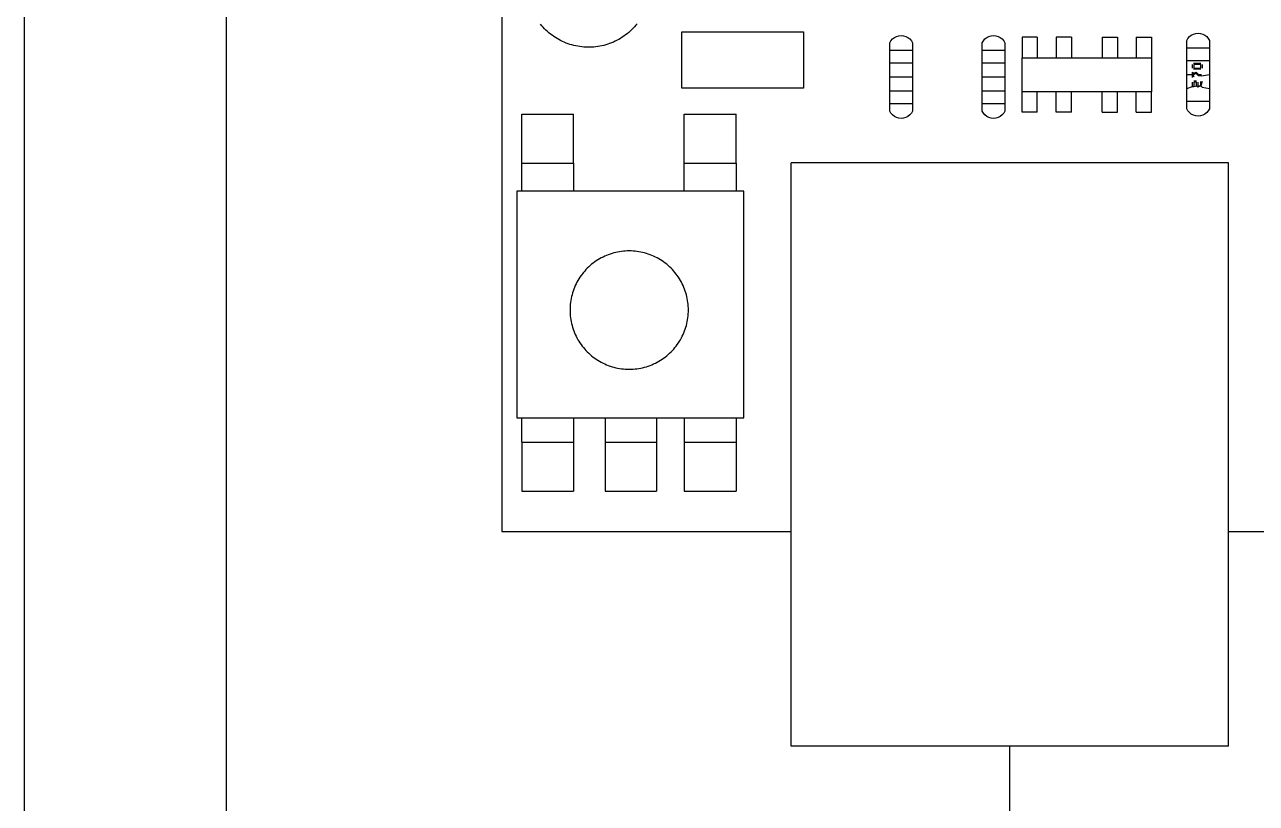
# Model space of a CAD drawing. Header units: inches. Extents: x 0 to 16.6, y 0 to 10.6.
# Drawn here: x 1.625 to 3.912, y 4.154 to 5.6 of the extents above; entities that cross this region are included whole.
import ezdxf

# ---------------------------------------------------------------- set-up
doc = ezdxf.new("R2010")
doc.units = ezdxf.units.IN
doc.header["$LTSCALE"] = 0.5
doc.header["$MEASUREMENT"] = 0
doc.layers.add('Edges', color=7, linetype='Continuous')

# ---------------------------------------------------------------- blocks, each defined once
blk = doc.blocks.new('Arduino Uno pl')
at = {"layer": 'Edges'}
for p, q in [((-31.18, 39.648), (-31.18, -26.106)), ((-26.145, -12.106), (-22.733, -12.106)), ((-26.145, -13.683), (-26.145, -12.106)), ((-22.733, -12.106), (-22.733, -13.683)), ((-20.319, -12.419), (-20.287, -12.361)), ((-20.287, -12.361), (-20.244, -12.309)), ((-20.244, -12.309), (-20.192, -12.267)), ((-20.192, -12.267), (-20.132, -12.236)), ((-20.132, -12.236), (-20.068, -12.217)), ((-20.068, -12.217), (-20.002, -12.21)), ((-20.002, -12.21), (-19.935, -12.217)), ((-19.935, -12.217), (-19.871, -12.236)), ((-19.871, -12.236), (-19.812, -12.267)), ((-19.812, -12.267), (-19.759, -12.309)), ((-19.759, -12.309), (-19.717, -12.361)), ((-19.717, -12.361), (-19.684, -12.419)), ((-17.733, -12.419), (-17.701, -12.361)), ((-17.701, -12.361), (-17.658, -12.309)), ((-17.658, -12.309), (-17.606, -12.267)), ((-17.606, -12.267), (-17.546, -12.236)), ((-17.546, -12.236), (-17.482, -12.217)), ((-17.482, -12.217), (-17.416, -12.21)), ((-17.416, -12.21), (-17.349, -12.217)), ((-17.349, -12.217), (-17.285, -12.236)), ((-17.285, -12.236), (-17.226, -12.267)), ((-17.226, -12.267), (-17.173, -12.309)), ((-17.173, -12.309), (-17.131, -12.361)), ((-17.131, -12.361), (-17.098, -12.419)), ((-16.19, -12.261), (-16.618, -12.261)), ((-16.618, -12.261), (-16.618, -12.834)), ((-16.19, -12.261), (-16.19, -12.834)), ((-15.662, -12.261), (-15.662, -12.834)), ((-15.233, -12.261), (-15.662, -12.261)), ((-15.233, -12.261), (-15.233, -12.834)), ((-14.375, -12.261), (-14.375, -12.834)), ((-14.375, -12.261), (-13.946, -12.261)), ((-13.946, -12.261), (-13.946, -12.834)), ((-13.418, -12.261), (-13.418, -12.834)), ((-13.418, -12.261), (-12.989, -12.261)), ((-12.989, -12.261), (-12.989, -12.834)), ((-12.006, -12.354), (-11.974, -12.295)), ((-12.006, -12.563), (-12.006, -12.354)), ((-11.974, -12.295), (-11.931, -12.243)), ((-11.931, -12.243), (-11.879, -12.201)), ((-11.879, -12.201), (-11.82, -12.17)), ((-11.82, -12.17), (-11.755, -12.151)), ((-11.755, -12.151), (-11.689, -12.144)), ((-11.689, -12.144), (-11.622, -12.151)), ((-11.622, -12.151), (-11.558, -12.17)), ((-11.558, -12.17), (-11.499, -12.201)), ((-11.499, -12.201), (-11.447, -12.243)), ((-11.447, -12.243), (-11.404, -12.295)), ((-11.404, -12.295), (-11.372, -12.354)), ((-11.372, -12.354), (-11.372, -12.563)), ((-20.319, -12.629), (-20.319, -12.419)), ((-19.684, -12.629), (-20.319, -12.629)), ((-20.319, -12.985), (-20.319, -12.629)), ((-19.684, -12.419), (-19.684, -12.629)), ((-19.684, -12.629), (-19.684, -12.985)), ((-17.733, -12.629), (-17.733, -12.419)), ((-17.098, -12.629), (-17.733, -12.629)), ((-17.733, -12.985), (-17.733, -12.629)), ((-17.098, -12.419), (-17.098, -12.629)), ((-17.098, -12.629), (-17.098, -12.985)), ((-11.372, -12.563), (-12.006, -12.563)), ((-12.006, -12.919), (-12.006, -12.563)), ((-11.372, -12.563), (-11.372, -12.919)), ((-20.319, -13.373), (-20.319, -12.985)), ((-19.684, -12.985), (-20.319, -12.985)), ((-19.684, -12.985), (-19.684, -13.373)), ((-17.733, -13.373), (-17.733, -12.985)), ((-17.098, -12.985), (-17.733, -12.985)), ((-17.098, -12.985), (-17.098, -13.373)), ((-16.618, -12.834), (-16.19, -12.834)), ((-16.618, -13.786), (-16.618, -12.834)), ((-16.19, -12.834), (-15.662, -12.834)), ((-15.662, -12.834), (-15.233, -12.834)), ((-15.233, -12.834), (-14.375, -12.834)), ((-14.375, -12.834), (-13.946, -12.834)), ((-13.946, -12.834), (-13.418, -12.834)), ((-13.418, -12.834), (-12.989, -12.834)), ((-12.989, -12.834), (-12.989, -13.786)), ((-11.372, -12.919), (-12.006, -12.919)), ((-12.006, -13.308), (-12.006, -12.919)), ((-11.846, -13.125), (-11.846, -13.02)), ((-11.814, -12.988), (-11.612, -12.988)), ((-11.613, -13.021), (-11.812, -13.021)), ((-11.812, -13.021), (-11.812, -13.124)), ((-11.613, -13.124), (-11.613, -13.021)), ((-11.579, -13.02), (-11.579, -13.125)), ((-11.372, -12.919), (-11.372, -13.308)), ((-20.319, -13.373), (-19.684, -13.373)), ((-20.319, -13.762), (-20.319, -13.373)), ((-19.684, -13.373), (-19.684, -13.762)), ((-17.733, -13.373), (-17.098, -13.373)), ((-17.733, -13.762), (-17.733, -13.373)), ((-17.098, -13.373), (-17.098, -13.762)), ((-12.006, -13.696), (-12.006, -13.308)), ((-12.006, -13.308), (-11.845, -13.308)), ((-11.845, -13.308), (-11.845, -13.236)), ((-11.845, -13.236), (-11.812, -13.27)), ((-11.812, -13.27), (-11.845, -13.308)), ((-11.845, -13.389), (-11.845, -13.308)), ((-11.845, -13.308), (-11.812, -13.372)), ((-11.845, -13.308), (-11.812, -13.308)), ((-11.612, -13.158), (-11.814, -13.158)), ((-11.812, -13.124), (-11.613, -13.124)), ((-11.812, -13.27), (-11.742, -13.236)), ((-11.749, -13.27), (-11.812, -13.27)), ((-11.812, -13.308), (-11.749, -13.27)), ((-11.681, -13.339), (-11.749, -13.27)), ((-11.742, -13.236), (-11.675, -13.305)), ((-11.596, -13.339), (-11.681, -13.339)), ((-11.675, -13.305), (-11.596, -13.305)), ((-11.596, -13.339), (-11.372, -13.308)), ((-11.372, -13.308), (-11.372, -13.696)), ((-22.733, -13.683), (-26.145, -13.683)), ((-20.319, -14.118), (-20.319, -13.762)), ((-20.319, -13.762), (-19.684, -13.762)), ((-19.684, -13.762), (-19.684, -14.118)), ((-17.733, -14.118), (-17.733, -13.762)), ((-17.733, -13.762), (-17.098, -13.762)), ((-17.098, -13.762), (-17.098, -14.118)), ((-16.618, -14.359), (-16.618, -13.786)), ((-16.19, -13.786), (-16.618, -13.786)), ((-16.19, -14.359), (-16.19, -13.786)), ((-15.662, -13.786), (-16.19, -13.786)), ((-15.662, -14.359), (-15.662, -13.786)), ((-15.233, -13.786), (-15.662, -13.786)), ((-15.233, -14.359), (-15.233, -13.786)), ((-14.375, -13.786), (-15.233, -13.786)), ((-14.375, -14.359), (-14.375, -13.786)), ((-13.946, -13.786), (-14.375, -13.786)), ((-13.946, -14.359), (-13.946, -13.786)), ((-13.418, -13.786), (-13.946, -13.786)), ((-13.418, -14.359), (-13.418, -13.786)), ((-12.989, -13.786), (-13.418, -13.786)), ((-12.989, -14.359), (-12.989, -13.786)), ((-12.006, -13.696), (-11.846, -13.639)), ((-12.006, -14.052), (-12.006, -13.696)), ((-11.846, -13.639), (-11.846, -13.518)), ((-11.846, -13.639), (-11.812, -13.639)), ((-11.812, -13.484), (-11.73, -13.484)), ((-11.73, -13.518), (-11.812, -13.518)), ((-11.812, -13.518), (-11.812, -13.639)), ((-11.812, -13.639), (-11.73, -13.621)), ((-11.73, -13.621), (-11.73, -13.518)), ((-11.73, -13.621), (-11.696, -13.654)), ((-11.696, -13.518), (-11.696, -13.621)), ((-11.696, -13.621), (-11.613, -13.621)), ((-11.613, -13.621), (-11.696, -13.654)), ((-11.613, -13.621), (-11.613, -13.501)), ((-11.579, -13.501), (-11.613, -13.621)), ((-11.613, -13.621), (-11.579, -13.654)), ((-11.579, -13.654), (-11.372, -13.696)), ((-11.372, -13.696), (-11.372, -14.052)), ((-20.319, -14.118), (-19.684, -14.118)), ((-20.319, -14.327), (-20.319, -14.118)), ((-19.684, -14.118), (-19.684, -14.327)), ((-17.733, -14.118), (-17.098, -14.118)), ((-17.733, -14.327), (-17.733, -14.118)), ((-17.098, -14.118), (-17.098, -14.327)), ((-12.006, -14.261), (-12.006, -14.052)), ((-12.006, -14.052), (-11.372, -14.052)), ((-11.372, -14.052), (-11.372, -14.261)), ((-30.618, -14.417), (-29.173, -14.417)), ((-30.618, -15.787), (-30.618, -14.417)), ((-29.173, -15.787), (-29.173, -14.417)), ((-26.081, -14.417), (-24.62, -14.417)), ((-26.081, -15.787), (-26.081, -14.417)), ((-24.62, -15.787), (-24.62, -14.417)), ((-20.287, -14.386), (-20.319, -14.327)), ((-20.244, -14.437), (-20.287, -14.386)), ((-20.192, -14.48), (-20.244, -14.437)), ((-20.132, -14.511), (-20.192, -14.48)), ((-19.812, -14.48), (-19.871, -14.511)), ((-19.759, -14.437), (-19.812, -14.48)), ((-19.717, -14.386), (-19.759, -14.437)), ((-19.684, -14.327), (-19.717, -14.386)), ((-17.701, -14.386), (-17.733, -14.327)), ((-17.658, -14.437), (-17.701, -14.386)), ((-17.606, -14.48), (-17.658, -14.437)), ((-17.546, -14.511), (-17.606, -14.48)), ((-17.226, -14.48), (-17.285, -14.511)), ((-17.173, -14.437), (-17.226, -14.48)), ((-17.131, -14.386), (-17.173, -14.437)), ((-17.098, -14.327), (-17.131, -14.386)), ((-16.19, -14.359), (-16.618, -14.359)), ((-15.233, -14.359), (-15.662, -14.359)), ((-14.375, -14.359), (-13.946, -14.359)), ((-13.418, -14.359), (-12.989, -14.359)), ((-11.974, -14.32), (-12.006, -14.261)), ((-11.931, -14.372), (-11.974, -14.32)), ((-11.879, -14.414), (-11.931, -14.372)), ((-11.82, -14.445), (-11.879, -14.414)), ((-11.755, -14.464), (-11.82, -14.445)), ((-11.689, -14.471), (-11.755, -14.464)), ((-11.622, -14.464), (-11.689, -14.471)), ((-11.558, -14.445), (-11.622, -14.464)), ((-11.499, -14.414), (-11.558, -14.445)), ((-11.447, -14.372), (-11.499, -14.414)), ((-11.404, -14.32), (-11.447, -14.372)), ((-11.372, -14.261), (-11.404, -14.32)), ((-20.068, -14.53), (-20.132, -14.511)), ((-20.002, -14.537), (-20.068, -14.53)), ((-19.935, -14.53), (-20.002, -14.537)), ((-19.871, -14.511), (-19.935, -14.53)), ((-17.482, -14.53), (-17.546, -14.511)), ((-17.416, -14.537), (-17.482, -14.53)), ((-17.349, -14.53), (-17.416, -14.537)), ((-17.285, -14.511), (-17.349, -14.53)), ((-30.618, -15.787), (-29.173, -15.787)), ((-30.618, -16.573), (-30.618, -15.787)), ((-29.173, -15.787), (-29.173, -16.573)), ((-26.081, -15.787), (-24.62, -15.787)), ((-26.081, -16.573), (-26.081, -15.787)), ((-24.62, -15.787), (-24.62, -16.573)), ((-10.835, -15.782), (-23.078, -15.782)), ((-23.078, -26.106), (-23.078, -15.782)), ((-10.835, -26.106), (-10.835, -15.782)), ((-30.618, -16.573), (-30.758, -16.573)), ((-30.758, -16.573), (-30.758, -22.923)), ((-29.173, -16.573), (-30.618, -16.573)), ((-26.081, -16.573), (-29.173, -16.573)), ((-24.62, -16.573), (-26.081, -16.573)), ((-24.408, -16.573), (-24.62, -16.573)), ((-24.408, -22.923), (-24.408, -16.573)), ((-30.758, -22.923), (-30.618, -22.923)), ((-30.618, -22.923), (-29.173, -22.923)), ((-30.618, -23.605), (-30.618, -22.923)), ((-29.173, -22.923), (-28.293, -22.923)), ((-29.173, -22.923), (-29.173, -23.605)), ((-28.293, -22.923), (-26.854, -22.923)), ((-28.293, -22.923), (-28.293, -23.605)), ((-26.854, -22.923), (-26.081, -22.923)), ((-26.854, -22.923), (-26.854, -23.605)), ((-26.081, -22.923), (-24.62, -22.923)), ((-26.081, -22.923), (-26.081, -23.605)), ((-24.62, -22.923), (-24.408, -22.923)), ((-24.62, -22.923), (-24.62, -23.605)), ((-30.618, -23.605), (-30.618, -24.975)), ((-30.618, -23.605), (-29.173, -23.605)), ((-29.173, -23.605), (-29.173, -24.975)), ((-28.293, -23.605), (-28.293, -24.975)), ((-28.293, -23.605), (-26.854, -23.605)), ((-26.854, -23.605), (-26.854, -24.975)), ((-26.081, -23.605), (-24.62, -23.605)), ((-26.081, -23.605), (-26.081, -24.975)), ((-24.62, -23.605), (-24.62, -24.975)), ((-30.618, -24.975), (-29.173, -24.975)), ((-28.293, -24.975), (-26.854, -24.975)), ((-26.081, -24.975), (-24.62, -24.975)), ((-31.18, -26.106), (-23.078, -26.106)), ((-23.078, -32.114), (-23.078, -26.106)), ((-10.835, -26.106), (9.603, -26.106)), ((-10.835, -32.114), (-10.835, -26.106)), ((-10.835, -32.114), (-23.078, -32.114))]:
    blk.add_line(p, q, dxfattribs=at)
blk.add_lwpolyline([(-27.396, -11.881), (-27.431, -11.925), (-27.468, -11.967), (-27.507, -12.009), (-27.547, -12.049), (-27.588, -12.088), (-27.63, -12.125), (-27.673, -12.161), (-27.718, -12.196), (-27.764, -12.229), (-27.811, -12.261), (-27.859, -12.291), (-27.907, -12.319), (-27.957, -12.346), (-28.008, -12.371), (-28.059, -12.395), (-28.111, -12.417), (-28.164, -12.437), (-28.217, -12.455), (-28.271, -12.472), (-28.326, -12.487), (-28.381, -12.5), (-28.436, -12.511), (-28.492, -12.521), (-28.548, -12.528), (-28.604, -12.534), (-28.661, -12.538), (-28.717, -12.54), (-28.774, -12.541), (-28.83, -12.539), (-28.887, -12.536), (-28.943, -12.53), (-28.999, -12.523), (-29.055, -12.514), (-29.11, -12.504), (-29.165, -12.491), (-29.22, -12.477), (-29.274, -12.46), (-29.328, -12.443), (-29.381, -12.423), (-29.433, -12.402), (-29.485, -12.378), (-29.535, -12.354), (-29.585, -12.327), (-29.634, -12.299), (-29.683, -12.27), (-29.73, -12.238), (-29.776, -12.206), (-29.821, -12.172), (-29.865, -12.136), (-29.907, -12.099), (-29.949, -12.06), (-29.989, -12.021), (-30.028, -11.98), (-30.065, -11.937), (-30.101, -11.894)], dxfattribs=at)
blk.add_lwpolyline([(-28.445, -18.466), (-28.491, -18.494), (-28.537, -18.523), (-28.581, -18.554), (-28.625, -18.586), (-28.667, -18.62), (-28.709, -18.655), (-28.749, -18.691), (-28.788, -18.729), (-28.826, -18.768), (-28.862, -18.808), (-28.897, -18.85), (-28.931, -18.892), (-28.963, -18.936), (-28.994, -18.98), (-29.023, -19.026), (-29.051, -19.072), (-29.078, -19.12), (-29.102, -19.168), (-29.126, -19.217), (-29.147, -19.267), (-29.167, -19.317), (-29.185, -19.368), (-29.202, -19.42), (-29.217, -19.472), (-29.23, -19.525), (-29.241, -19.578), (-29.251, -19.631), (-29.259, -19.685), (-29.265, -19.739), (-29.27, -19.793), (-29.272, -19.847), (-29.273, -19.901), (-29.272, -19.955), (-29.27, -20.009), (-29.265, -20.063), (-29.259, -20.117), (-29.251, -20.171), (-29.241, -20.224), (-29.23, -20.277), (-29.217, -20.33), (-29.202, -20.382), (-29.185, -20.434), (-29.167, -20.485), (-29.147, -20.535), (-29.126, -20.585), (-29.102, -20.634), (-29.078, -20.682), (-29.051, -20.73), (-29.023, -20.776), (-28.994, -20.822), (-28.963, -20.866), (-28.931, -20.91), (-28.897, -20.952), (-28.862, -20.994), (-28.826, -21.034), (-28.788, -21.073), (-28.749, -21.111), (-28.709, -21.147), (-28.667, -21.182), (-28.625, -21.216), (-28.581, -21.248), (-28.537, -21.279), (-28.491, -21.308), (-28.445, -21.336), (-28.397, -21.363), (-28.349, -21.387), (-28.3, -21.411), (-28.25, -21.432), (-28.2, -21.452), (-28.149, -21.47), (-28.097, -21.487), (-28.045, -21.502), (-27.992, -21.515), (-27.939, -21.526), (-27.886, -21.536), (-27.832, -21.544), (-27.778, -21.55), (-27.724, -21.555), (-27.67, -21.557), (-27.616, -21.558), (-27.562, -21.557), (-27.508, -21.555), (-27.453, -21.55), (-27.4, -21.544), (-27.346, -21.536), (-27.293, -21.526), (-27.24, -21.515), (-27.187, -21.502), (-27.135, -21.487), (-27.083, -21.47), (-27.032, -21.452), (-26.982, -21.432), (-26.932, -21.411), (-26.883, -21.387), (-26.835, -21.363), (-26.787, -21.336), (-26.741, -21.308), (-26.695, -21.279), (-26.651, -21.248), (-26.607, -21.216), (-26.564, -21.182), (-26.523, -21.147), (-26.483, -21.111), (-26.444, -21.073), (-26.406, -21.034), (-26.37, -20.994), (-26.335, -20.952), (-26.301, -20.91), (-26.269, -20.866), (-26.238, -20.822), (-26.208, -20.776), (-26.181, -20.73), (-26.154, -20.682), (-26.129, -20.634), (-26.106, -20.585), (-26.085, -20.535), (-26.065, -20.485), (-26.047, -20.434), (-26.03, -20.382), (-26.015, -20.33), (-26.002, -20.277), (-25.99, -20.224), (-25.981, -20.171), (-25.973, -20.117), (-25.967, -20.063), (-25.962, -20.009), (-25.959, -19.955), (-25.959, -19.901), (-25.959, -19.847), (-25.962, -19.793), (-25.967, -19.739), (-25.973, -19.685), (-25.981, -19.631), (-25.99, -19.578), (-26.002, -19.525), (-26.015, -19.472), (-26.03, -19.42), (-26.047, -19.368), (-26.065, -19.317), (-26.085, -19.267), (-26.106, -19.217), (-26.129, -19.168), (-26.154, -19.12), (-26.181, -19.072), (-26.208, -19.026), (-26.238, -18.98), (-26.269, -18.936), (-26.301, -18.892), (-26.335, -18.85), (-26.37, -18.808), (-26.406, -18.768), (-26.444, -18.729), (-26.483, -18.691), (-26.523, -18.655), (-26.564, -18.62), (-26.607, -18.586), (-26.651, -18.554), (-26.695, -18.523), (-26.741, -18.494), (-26.787, -18.466), (-26.835, -18.439), (-26.883, -18.415), (-26.932, -18.391), (-26.982, -18.37), (-27.032, -18.35), (-27.083, -18.332), (-27.135, -18.315), (-27.187, -18.3), (-27.24, -18.287), (-27.293, -18.275), (-27.346, -18.266), (-27.4, -18.258), (-27.453, -18.252), (-27.508, -18.247), (-27.562, -18.245), (-27.616, -18.244), (-27.67, -18.245), (-27.724, -18.247), (-27.778, -18.252), (-27.832, -18.258), (-27.886, -18.266), (-27.939, -18.275), (-27.992, -18.287), (-28.045, -18.3), (-28.097, -18.315), (-28.149, -18.332), (-28.2, -18.35), (-28.25, -18.37), (-28.3, -18.391), (-28.349, -18.415), (-28.397, -18.439)], close=True, dxfattribs=at)

msp = doc.modelspace()

# ---------------------------------------------------------------- linework, layer by layer
at = {"color": 241, "linetype": 'Continuous'}
for points in [[(1.625, 2.25), (1.625, 6.0405)], [(2, 2.125), (2, 5.8744)], [(3.4548, 3.4583), (3.4548, 4.26)]]:
    msp.add_lwpolyline(points, dxfattribs=at)

# ---------------------------------------------------------------- block references
at = {"xscale": 0.0663341395878071, "yscale": 0.0663341395878071, "zscale": 0.0663341395878071, "rotation": 360}
msp.add_blockref('Arduino Uno pl', (4.5796, 6.3903), dxfattribs=at)

doc.saveas('drawing.dxf')
